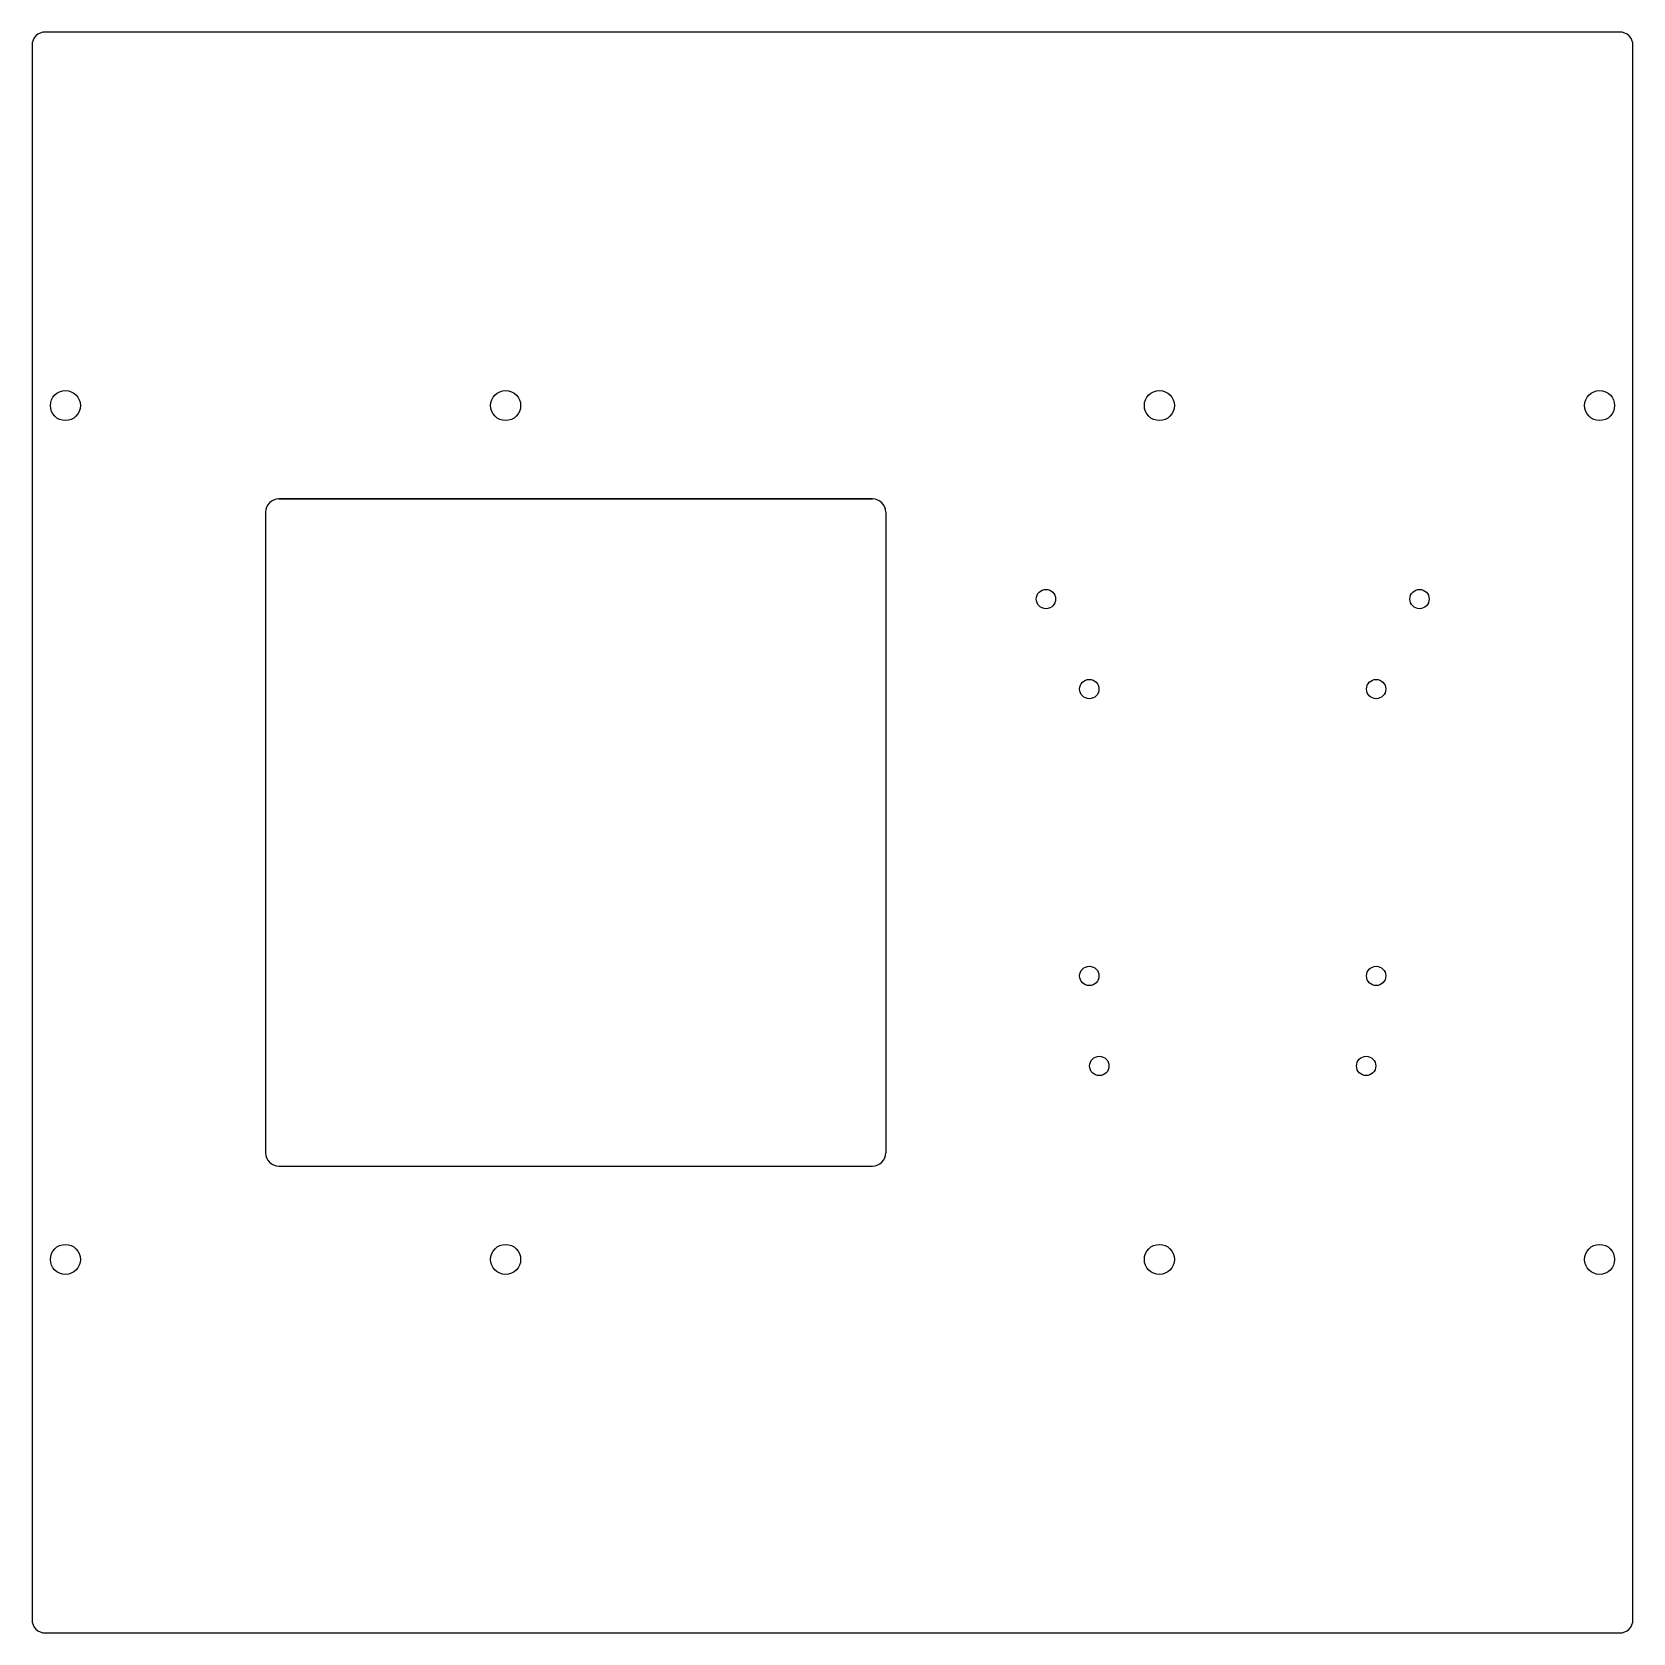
# Model space of a CAD drawing. Header units: millimetres. Extents: x -120 to 120, y -120 to 120.
import ezdxf

# ---------------------------------------------------------------- set-up
doc = ezdxf.new("R2010")
doc.units = ezdxf.units.MM
doc.layers.add('Body', color=7, linetype='CONTINUOUS')

msp = doc.modelspace()

# ---------------------------------------------------------------- linework, layer by layer
at = {"layer": 'Body'}
for p, q in [((118, 120), (-118, 120)), ((118, 120, 4), (-118, 120, 4)), ((-118, 120), (-118, 120, 4)), ((118, 120), (-118, 120)), ((-118, 120), (-118, 120, 4)), ((118, 120, 4), (-118, 120, 4)), ((118, 120), (118, 120, 4)), ((118, 120), (118, 120, 4)), ((-120, 118), (-120, -118)), ((-120, 118, 4), (-120, -118, 4)), ((-120, 118), (-120, -118)), ((-120, 118), (-120, 118, 4)), ((-120, 118, 4), (-120, -118, 4)), ((-120, 118), (-120, 118, 4)), ((120, -118), (120, 118)), ((120, -118, 4), (120, 118, 4)), ((120, -118), (120, 118)), ((120, 118), (120, 118, 4)), ((120, -118, 4), (120, 118, 4)), ((120, 118), (120, 118, 4)), ((-112.75, 64, 4), (-112.75, 64)), ((-112.75, 64, 4), (-112.75, 64)), ((-46.75, 64, 4), (-46.75, 64)), ((-46.75, 64, 4), (-46.75, 64)), ((51.25, 64, 4), (51.25, 64)), ((51.25, 64, 4), (51.25, 64)), ((117.25, 64, 4), (117.25, 64)), ((117.25, 64, 4), (117.25, 64)), ((-85, 48), (-85, -48)), ((-85, 48, 4), (-85, -48, 4)), ((-85, 48, 4), (-85, -48, 4)), ((-85, 48, 4), (-85, 48)), ((-85, 48), (-85, -48)), ((-85, 48, 4), (-85, 48)), ((6, 50), (-83, 50)), ((-83, 50, 4), (6, 50, 4)), ((-83, 50, 4), (-83, 50)), ((6, 50), (-83, 50)), ((-83, 50, 4), (-83, 50)), ((-83, 50, 4), (6, 50, 4)), ((6, 50, 4), (6, 50)), ((6, 50, 4), (6, 50)), ((8, 48), (8, -48)), ((8, 48, 4), (8, -48, 4)), ((8, 48, 4), (8, 48)), ((8, 48, 4), (8, -48, 4)), ((8, 48, 4), (8, 48)), ((8, 48), (8, -48)), ((33.45, 35, 4), (33.45, 35)), ((33.45, 35, 4), (33.45, 35)), ((89.45, 35, 4), (89.45, 35)), ((89.45, 35, 4), (89.45, 35)), ((39.95, 21.5, 4), (39.95, 21.5)), ((39.95, 21.5, 4), (39.95, 21.5)), ((82.95, 21.5, 4), (82.95, 21.5)), ((82.95, 21.5, 4), (82.95, 21.5)), ((39.95, -21.5, 4), (39.95, -21.5)), ((39.95, -21.5, 4), (39.95, -21.5)), ((82.95, -21.5, 4), (82.95, -21.5)), ((82.95, -21.5, 4), (82.95, -21.5)), ((41.45, -35, 4), (41.45, -35)), ((41.45, -35, 4), (41.45, -35)), ((81.45, -35, 4), (81.45, -35)), ((81.45, -35, 4), (81.45, -35)), ((-85, -48, 4), (-85, -48)), ((-85, -48, 4), (-85, -48)), ((8, -48, 4), (8, -48)), ((8, -48, 4), (8, -48)), ((-83, -50), (6, -50)), ((-83, -50, 4), (6, -50, 4)), ((-83, -50, 4), (-83, -50)), ((-83, -50, 4), (6, -50, 4)), ((-83, -50, 4), (-83, -50)), ((-83, -50), (6, -50)), ((6, -50, 4), (6, -50)), ((6, -50, 4), (6, -50)), ((-112.75, -64, 4), (-112.75, -64)), ((-112.75, -64, 4), (-112.75, -64)), ((-46.75, -64, 4), (-46.75, -64)), ((-46.75, -64, 4), (-46.75, -64)), ((51.25, -64, 4), (51.25, -64)), ((51.25, -64, 4), (51.25, -64)), ((117.25, -64, 4), (117.25, -64)), ((117.25, -64, 4), (117.25, -64)), ((-120, -118), (-120, -118, 4)), ((-120, -118), (-120, -118, 4)), ((-118, -120), (118, -120)), ((-118, -120), (-118, -120, 4)), ((-118, -120, 4), (118, -120, 4)), ((-118, -120), (118, -120)), ((-118, -120), (-118, -120, 4)), ((-118, -120, 4), (118, -120, 4)), ((118, -120), (118, -120, 4)), ((118, -120), (118, -120, 4)), ((120, -118), (120, -118, 4)), ((120, -118), (120, -118, 4))]:
    msp.add_line(p, q, dxfattribs=at)
for centre, radius in [((-115, 64), 2.25), ((-115, 64, 4), 2.25), ((-115, 64, 4), 2.25), ((-115, 64), 2.25), ((-49, 64), 2.25), ((-49, 64, 4), 2.25), ((-49, 64, 4), 2.25), ((-49, 64), 2.25), ((49, 64), 2.25), ((49, 64, 4), 2.25), ((49, 64, 4), 2.25), ((49, 64), 2.25), ((115, 64), 2.25), ((115, 64, 4), 2.25), ((115, 64, 4), 2.25), ((115, 64), 2.25), ((32, 35), 1.45), ((32, 35, 4), 1.45), ((32, 35, 4), 1.45), ((32, 35), 1.45), ((88, 35), 1.45), ((88, 35, 4), 1.45), ((88, 35, 4), 1.45), ((88, 35), 1.45), ((38.5, 21.5), 1.45), ((38.5, 21.5, 4), 1.45), ((38.5, 21.5, 4), 1.45), ((38.5, 21.5), 1.45), ((81.5, 21.5), 1.45), ((81.5, 21.5, 4), 1.45), ((81.5, 21.5, 4), 1.45), ((81.5, 21.5), 1.45), ((38.5, -21.5), 1.45), ((38.5, -21.5, 4), 1.45), ((38.5, -21.5, 4), 1.45), ((38.5, -21.5), 1.45), ((81.5, -21.5), 1.45), ((81.5, -21.5, 4), 1.45), ((81.5, -21.5, 4), 1.45), ((81.5, -21.5), 1.45), ((40, -35), 1.45), ((40, -35, 4), 1.45), ((40, -35, 4), 1.45), ((40, -35), 1.45), ((80, -35), 1.45), ((80, -35, 4), 1.45), ((80, -35, 4), 1.45), ((80, -35), 1.45), ((-115, -64), 2.25), ((-115, -64, 4), 2.25), ((-115, -64, 4), 2.25), ((-115, -64), 2.25), ((-49, -64), 2.25), ((-49, -64, 4), 2.25), ((-49, -64, 4), 2.25), ((-49, -64), 2.25), ((49, -64), 2.25), ((49, -64, 4), 2.25), ((49, -64, 4), 2.25), ((49, -64), 2.25), ((115, -64), 2.25), ((115, -64, 4), 2.25), ((115, -64, 4), 2.25), ((115, -64), 2.25)]:
    msp.add_circle(centre, radius, dxfattribs=at)
for centre, start, end in [((-118, 118), 90, 180), ((-118, 118, 4), 90, 180), ((-118, 118), 90, 180), ((-118, 118, 4), 90, 180), ((118, 118), 0, 90), ((118, 118, 4), 0, 90), ((118, 118), 0, 90), ((118, 118, 4), 0, 90), ((-83, 48), 90, 180), ((-83, 48, 4), 90, 180), ((-83, 48, 4), 90, 180), ((-83, 48), 90, 180), ((6, 48), 0, 90), ((6, 48, 4), 0, 90), ((6, 48, 4), 0, 90), ((6, 48), 0, 90), ((-83, -48), 180, -90), ((-83, -48, 4), 180, -90), ((-83, -48, 4), 180, -90), ((-83, -48), 180, -90), ((6, -48), -90, 0), ((6, -48, 4), -90, 0), ((6, -48, 4), -90, 0), ((6, -48), -90, 0), ((-118, -118), 180, -90), ((-118, -118), 180, -90), ((-118, -118, 4), 180, -90), ((-118, -118, 4), 180, -90), ((118, -118), -90, 0), ((118, -118), -90, 0), ((118, -118, 4), -90, 0), ((118, -118, 4), -90, 0)]:
    msp.add_arc(centre, 2, start, end, dxfattribs=at)

doc.saveas('drawing.dxf')
